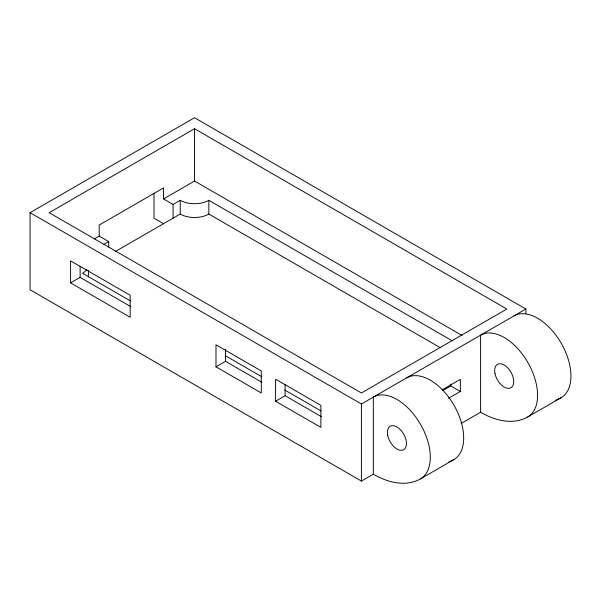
<?xml version="1.0" encoding="UTF-8"?>
<svg xmlns="http://www.w3.org/2000/svg" width="601" height="601" viewBox="0 0 601 601"><rect width="100%" height="100%" fill="white"/><g stroke="black" fill="none" stroke-linecap="round" stroke-linejoin="round"><path stroke-width="0.9" d="M406.704 377.841A47.201 27.248 60 0 1 453.898 405.089A47.201 27.248 60 0 1 453.898 459.592L420.527 478.862C405.637 487.358 387.202 482.348 373.326 474.181L361.411 481.063L30.05 289.757L30.05 212.686L194.536 117.721L525.898 309.027L525.898 313.669M194.536 128.727L49.124 212.686L361.411 392.979L506.823 309.027L194.536 128.727L194.536 181.029L462.094 335.501M94.334 238.882L99.18 236.08L108.721 241.587L108.721 247.094M99.18 236.08L99.18 225.075L163.547 187.91L163.547 198.923L194.536 181.029M103.95 244.337L108.721 241.587M163.547 198.923L173.08 204.43L180.232 200.298A20.231 11.682 0 0 0 208.84 200.298L452.35 340.887M115.152 251.631L180.232 214.061A20.231 11.682 0 0 0 208.84 214.061L440.172 347.618M70.572 282.876L130.169 317.283L130.169 295.264L70.572 260.857L70.572 282.876L80.113 277.369L130.853 306.668M215.992 366.835L261.285 392.979L261.285 370.96L215.992 344.809L215.992 366.835L225.525 361.329L261.923 382.341M275.589 401.243L320.881 427.386L320.881 405.367L275.589 379.216L275.589 401.243L285.122 395.736L321.52 416.748M30.05 212.686L361.411 403.992L525.898 309.027M442.066 389.906L460.336 379.359L460.336 391.469L448.421 398.35M442.854 390.552L450.803 385.962L460.336 391.469M461.11 423.502L480.605 412.248C494.48 420.415 512.916 425.425 527.798 416.929L561.176 397.659A47.201 27.248 60 0 0 561.176 343.156A47.201 27.248 60 0 0 513.975 315.908M561.176 397.659L559.178 398.718M453.898 459.592L449.833 461.568M559.073 398.771L557.983 399.267M557.766 399.357L556.879 399.718M449.045 461.868L448.594 462.034M556.21 399.973L555.64 400.176M163.547 223.692L154.014 218.193L154.014 193.417M130.387 300.891L82.495 273.245A20.231 11.682 0 0 0 86.882 269.451M225.352 355.717L261.878 376.804M284.604 389.929L321.129 411.016M480.605 412.248L480.605 335.178A47.201 27.248 60 0 1 527.798 362.426A47.201 27.248 60 0 1 527.798 416.929M450.803 384.099L450.803 385.962M373.326 474.181L373.326 397.111A47.201 27.248 60 0 1 420.527 424.359A47.201 27.248 60 0 1 420.527 478.862M361.411 403.992L361.411 481.063M285.122 384.723L285.122 395.736M225.525 349.399L225.525 361.329M208.84 200.298L208.84 214.061M180.232 200.298L180.232 214.061M173.08 204.43L173.08 218.193M88.422 270.488L88.422 276.911M80.113 266.363L80.113 277.369M494.984 373.552A13.485 7.783 60 0 0 510.925 387.743A13.485 7.783 60 0 0 506.696 366.865A13.485 7.783 60 0 0 494.984 373.552M387.713 435.485A13.485 7.783 60 0 0 403.654 449.676A13.485 7.783 60 0 0 399.425 428.798A13.485 7.783 60 0 0 387.713 435.485"/></g></svg>
